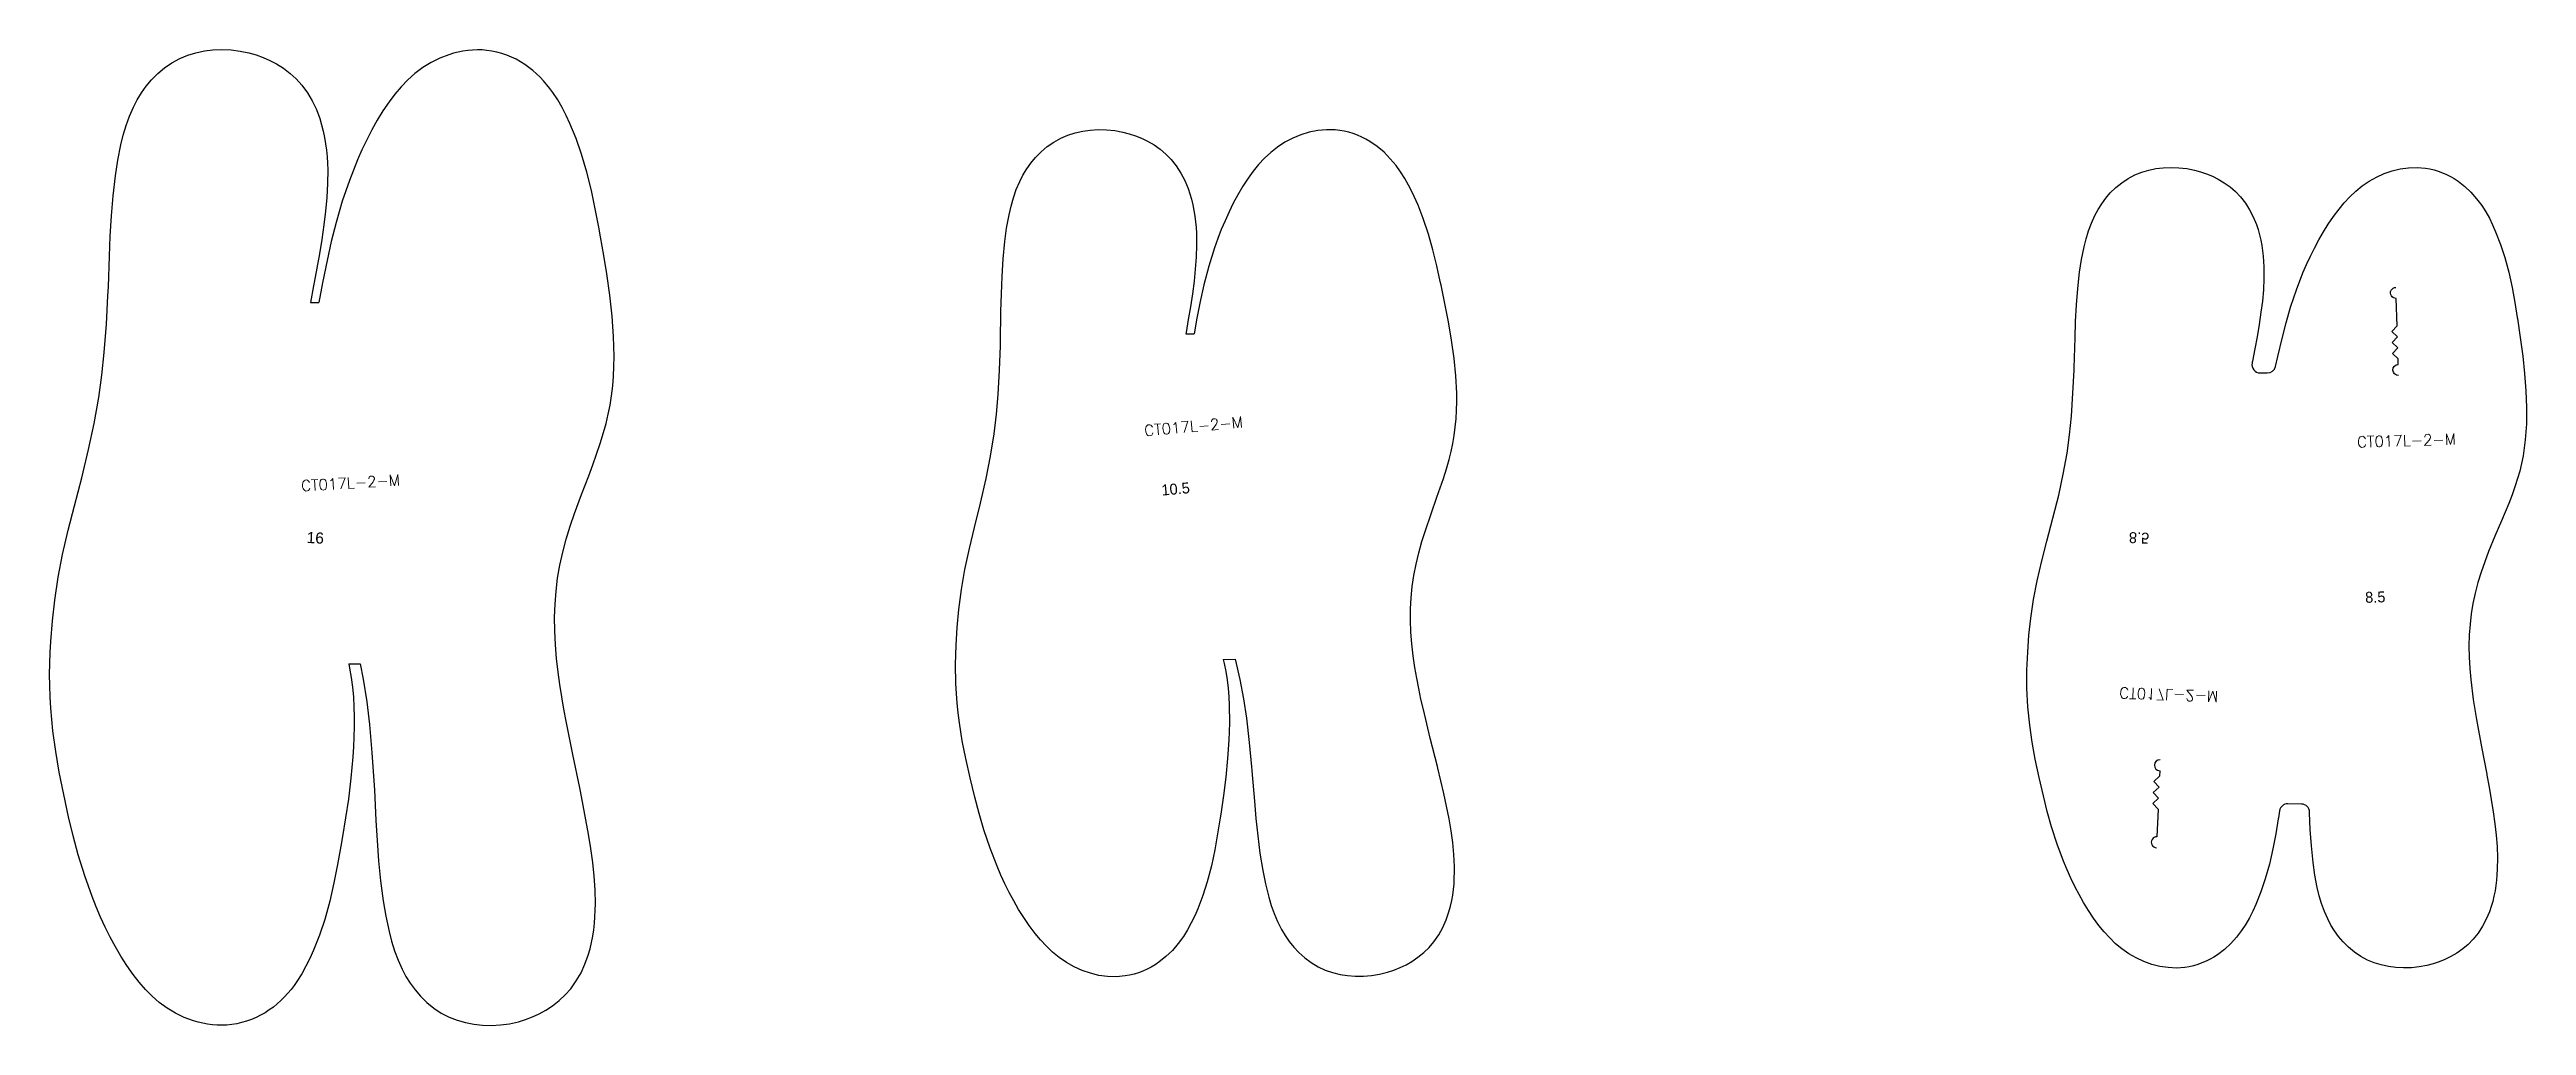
# Model space of a CAD drawing. Extents: x 117 to 1021, y -1750 to -1394.
import ezdxf

# ---------------------------------------------------------------- set-up
doc = ezdxf.new("R2010")
doc.units = 0
doc.header["$MEASUREMENT"] = 0
doc.layers.add('DEFAULT', color=7, linetype='CONTINUOUS')
doc.layers.add('LAYER_01', color=7, linetype='CONTINUOUS')
doc.styles.add('ARIAL', font='arial.ttf')
doc.styles.add('MTXPL_ARIAL', font='txt.shx', dxfattribs={"height": 0.2})
doc.styles.add('MYRIAD_PRO', font='txt')

msp = doc.modelspace()

# ---------------------------------------------------------------- linework, layer by layer
at = {"layer": 'DEFAULT', "color": 7}
for points in [[(974.35, -1513.08, -1), (974.23, -1509.07), (974.16, -1507.06), (972.1, -1505.12), (974.04, -1503.05), (971.97, -1501.1), (973.92, -1499.03), (971.85, -1497.09), (973.79, -1495.02), (973.49, -1484.98, -1), (973.36, -1480.97)], [(887.33, -1653.27, 1), (887.16, -1657.28), (887.08, -1659.28), (884.99, -1661.21), (886.92, -1663.3), (884.83, -1665.22), (886.75, -1667.31), (884.66, -1669.23), (886.59, -1671.32), (886.18, -1681.35, 1), (886.02, -1685.37)]]:
    msp.add_lwpolyline(points, format="xyb", dxfattribs=at)
at = {"layer": 'LAYER_01'}
for p, q in [((212.18, -1486.49), (215.21, -1486.49)), ((531.69, -1497.97), (534.69, -1497.97)), ((532.69, -1497.97), (534.69, -1497.97)), ((545.3, -1616.64), (549.73, -1616.61)), ((226.16, -1618.31), (230.4, -1618.31))]:
    msp.add_line(p, q, dxfattribs=at)
at = {"layer": 'LAYER_01', "color": 7}
for points in [[(226.16, -1618.31), (226.49, -1619.85), (227.07, -1623.23), (227.55, -1626.78), (227.88, -1630.34), (228.08, -1633.92), (228.18, -1637.51), (228.18, -1641.18), (228.08, -1644.85), (227.91, -1648.53), (227.67, -1652.2), (226.97, -1659.94), (226.04, -1667.66), (225.03, -1674.46), (223.94, -1681.25), (223.32, -1684.74), (222.11, -1691.46), (220.79, -1698.15), (219.24, -1704.85), (217.39, -1711.47), (215.51, -1717.17), (213.32, -1722.75), (212, -1725.68), (210.56, -1728.56), (208.99, -1731.36), (207.26, -1734.07), (206.21, -1735.56), (205.1, -1737.01), (203.93, -1738.41), (202.69, -1739.75), (201.41, -1741.04), (200.06, -1742.27), (198.65, -1743.42), (197.17, -1744.5), (195.62, -1745.51), (194, -1746.43), (192.33, -1747.25), (190.62, -1747.98), (188.87, -1748.6), (187.08, -1749.12), (185.27, -1749.53), (183.44, -1749.83), (181.69, -1750), (179.93, -1750.06), (178.17, -1750.03), (176.41, -1749.9), (174.66, -1749.68), (172.92, -1749.36), (171.2, -1748.96), (169.51, -1748.47), (166.16, -1747.24), (162.95, -1745.7), (159.91, -1743.87), (157.03, -1741.79), (154.39, -1739.5), (151.93, -1737.01), (149.63, -1734.36), (147.48, -1731.59), (145.16, -1728.3), (143, -1724.91), (140.98, -1721.44), (139.09, -1717.9), (137.3, -1714.29), (135.62, -1710.62), (134.03, -1706.91), (132.54, -1703.17), (129.82, -1695.59), (127.44, -1687.9), (125.61, -1680.99), (123.94, -1674.04), (122.12, -1665.93), (120.49, -1657.79), (119.22, -1650.24), (118.21, -1642.65), (117.77, -1638.54), (117.42, -1634.42), (117.16, -1630.29), (117.01, -1626.16), (116.96, -1622.14), (117.02, -1618.12), (117.16, -1614.1), (117.38, -1610.09), (117.99, -1602.54), (118.84, -1595.02), (120.12, -1586.65), (121.72, -1578.34), (123.77, -1569.48), (126.03, -1560.65), (128.71, -1550.39), (131.24, -1540.09), (133.26, -1530.67), (134.94, -1521.18), (136.09, -1512.95), (136.96, -1504.68), (137.71, -1494.38), (138.27, -1484.06), (138.44, -1480.77), (138.82, -1469.61), (139.15, -1462.25), (139.59, -1454.9), (140.22, -1447.55), (141.07, -1440.23), (141.92, -1434.59), (143.02, -1428.99), (143.89, -1425.46), (144.92, -1421.98), (146.14, -1418.56), (147.58, -1415.23), (148.95, -1412.58), (150.5, -1410.03), (152.22, -1407.6), (154.13, -1405.3), (156.43, -1402.98), (158.95, -1400.87), (161.66, -1399.03), (164.53, -1397.48), (167.41, -1396.29), (170.4, -1395.39), (173.47, -1394.76), (176.57, -1394.38), (179.9, -1394.24), (183.22, -1394.38), (186.51, -1394.78), (189.76, -1395.45), (192.36, -1396.19), (194.9, -1397.1), (197.37, -1398.19), (199.76, -1399.46), (202.34, -1401.08), (204.76, -1402.92), (207.01, -1404.97), (209.05, -1407.21), (211.1, -1410), (212.86, -1412.98), (214.35, -1416.12), (215.57, -1419.37), (216.26, -1421.64), (216.85, -1423.94), (217.34, -1426.26), (217.73, -1428.6), (218.03, -1430.95), (218.25, -1433.32), (218.4, -1435.69), (218.48, -1438.06), (218.45, -1443.11), (218.19, -1448.15), (217.73, -1453.17), (217.12, -1458.18), (216.35, -1463.46), (215.48, -1468.72), (214.55, -1473.97), (213.58, -1479.22), (213.36, -1480.4), (212.18, -1486.49)], [(230.4, -1618.31), (231.47, -1623.87), (232.73, -1632.08), (233.72, -1640.33), (234.63, -1650.63), (235.33, -1660.94), (235.55, -1664.22), (236.1, -1675.38), (236.54, -1682.73), (237.08, -1690.07), (237.81, -1697.41), (238.77, -1704.72), (239.71, -1710.35), (240.89, -1715.93), (241.81, -1719.44), (242.89, -1722.91), (244.16, -1726.31), (245.65, -1729.62), (247.06, -1732.25), (248.64, -1734.78), (250.4, -1737.19), (252.34, -1739.45), (254.68, -1741.75), (257.23, -1743.81), (259.96, -1745.61), (262.86, -1747.12), (265.76, -1748.27), (268.76, -1749.13), (271.83, -1749.72), (274.94, -1750.05), (278.27, -1750.14), (281.59, -1749.95), (284.87, -1749.5), (288.11, -1748.79), (290.7, -1748.01), (293.23, -1747.06), (295.68, -1745.93), (298.06, -1744.63), (300.6, -1742.97), (303, -1741.09), (305.22, -1739.02), (307.23, -1736.74), (309.24, -1733.93), (310.96, -1730.92), (312.39, -1727.76), (313.57, -1724.49), (314.23, -1722.21), (314.79, -1719.9), (315.24, -1717.58), (315.59, -1715.23), (315.86, -1712.87), (316.05, -1710.51), (316.16, -1708.13), (316.21, -1705.76), (316.1, -1700.71), (315.77, -1695.67), (315.24, -1690.66), (314.55, -1685.66), (313.71, -1680.39), (312.76, -1675.15), (311.75, -1669.91), (310.71, -1664.68), (310.47, -1663.5), (307.94, -1651.36), (305.52, -1639.19), (304.7, -1634.75), (303.92, -1630.29), (303.22, -1625.81), (302.6, -1621.33), (302.03, -1616.32), (301.61, -1611.3), (301.37, -1606.28), (301.32, -1601.24), (301.47, -1596.48), (301.82, -1591.72), (302.4, -1587), (303.21, -1582.31), (304.29, -1577.53), (305.58, -1572.8), (307.04, -1568.11), (308.63, -1563.46), (311.17, -1556.54), (313.78, -1549.64), (315.24, -1545.74), (316.65, -1541.82), (317.99, -1537.86), (319.21, -1533.88), (320.11, -1530.57), (320.9, -1527.23), (321.56, -1523.87), (322.1, -1520.49), (322.52, -1516.93), (322.8, -1513.36), (322.95, -1509.78), (323, -1506.2), (322.94, -1502.52), (322.8, -1498.85), (322.57, -1495.18), (322.28, -1491.51), (321.47, -1483.78), (320.42, -1476.08), (319.31, -1469.29), (318.12, -1462.52), (317.45, -1459.03), (316.15, -1452.33), (314.73, -1445.66), (313.07, -1438.99), (311.13, -1432.39), (309.17, -1426.73), (306.89, -1421.18), (305.54, -1418.26), (304.06, -1415.41), (302.45, -1412.63), (300.67, -1409.95), (299.6, -1408.48), (298.47, -1407.04), (297.28, -1405.66), (296.03, -1404.33), (294.72, -1403.06), (293.35, -1401.85), (291.93, -1400.72), (290.44, -1399.67), (288.87, -1398.68), (287.24, -1397.78), (285.56, -1396.98), (283.83, -1396.28), (282.07, -1395.69), (280.28, -1395.19), (278.46, -1394.81), (276.63, -1394.54), (274.88, -1394.39), (273.12, -1394.35), (271.35, -1394.41), (269.6, -1394.57), (267.85, -1394.82), (266.12, -1395.16), (264.4, -1395.58), (262.71, -1396.1), (259.39, -1397.38), (256.2, -1398.97), (253.18, -1400.83), (250.34, -1402.96), (247.73, -1405.29), (245.31, -1407.82), (243.04, -1410.5), (240.93, -1413.3), (238.67, -1416.62), (236.56, -1420.04), (234.59, -1423.54), (232.75, -1427.11), (231.01, -1430.75), (229.38, -1434.44), (227.85, -1438.17), (226.41, -1441.93), (223.8, -1449.55), (221.54, -1457.27), (219.8, -1464.21), (218.24, -1471.19), (216.54, -1479.32), (215.21, -1486.49)], [(545.3, -1616.64), (545.66, -1618.09), (546.25, -1621.01), (546.75, -1624.08), (547.12, -1627.17), (547.39, -1630.27), (547.55, -1633.38), (547.62, -1639.76), (547.4, -1646.13), (546.94, -1652.85), (546.27, -1659.56), (545.4, -1666.33), (544.43, -1673.08), (544.22, -1674.42), (543.3, -1680.26), (542.27, -1686.09), (541.03, -1691.93), (539.51, -1697.72), (537.93, -1702.71), (536.08, -1707.62), (534.94, -1710.22), (533.71, -1712.76), (532.34, -1715.25), (530.84, -1717.65), (528.92, -1720.3), (526.79, -1722.78), (524.45, -1725.05), (521.89, -1727.08), (520.49, -1728.01), (519.04, -1728.86), (517.54, -1729.63), (515.99, -1730.32), (514.42, -1730.91), (512.81, -1731.41), (511.18, -1731.8), (509.53, -1732.1), (506.36, -1732.37), (503.17, -1732.29), (500.01, -1731.87), (496.91, -1731.13), (493.86, -1730.09), (490.93, -1728.78), (488.13, -1727.21), (485.49, -1725.4), (483.08, -1723.43), (480.81, -1721.28), (478.69, -1718.98), (476.69, -1716.58), (474.56, -1713.74), (472.56, -1710.82), (470.68, -1707.82), (468.91, -1704.75), (467.25, -1701.64), (465.68, -1698.48), (464.2, -1695.28), (462.8, -1692.04), (460.25, -1685.51), (458.02, -1678.86), (456.29, -1672.88), (454.7, -1666.86), (452.96, -1659.86), (451.37, -1652.82), (450.12, -1646.3), (449.09, -1639.73), (448.63, -1636.17), (448.25, -1632.6), (447.96, -1629.03), (447.76, -1625.45), (447.65, -1618.48), (447.85, -1611.51), (448.25, -1604.96), (448.86, -1598.42), (449.82, -1591.14), (451.07, -1583.91), (452.72, -1576.2), (454.57, -1568.54), (456.77, -1559.63), (458.85, -1550.7), (460.47, -1542.54), (461.79, -1534.33), (462.65, -1527.21), (463.27, -1520.07), (463.74, -1511.16), (464.03, -1502.24), (464.07, -1501.05), (464.07, -1500.77), (464.23, -1489.74), (464.37, -1483.36), (464.61, -1476.99), (465.01, -1470.61), (465.63, -1464.26), (466.29, -1459.35), (467.18, -1454.47), (467.91, -1451.38), (468.78, -1448.32), (469.83, -1445.32), (471.07, -1442.4), (472.27, -1440.05), (473.63, -1437.79), (475.15, -1435.63), (476.83, -1433.59), (478.87, -1431.5), (481.11, -1429.61), (483.51, -1427.95), (486.06, -1426.54), (488.64, -1425.44), (491.31, -1424.6), (494.06, -1423.99), (496.84, -1423.61), (499.82, -1423.43), (502.8, -1423.49), (505.77, -1423.79), (508.69, -1424.32), (511.04, -1424.92), (513.34, -1425.68), (515.58, -1426.59), (517.76, -1427.66), (520.11, -1429.04), (522.34, -1430.61), (524.42, -1432.37), (526.32, -1434.3), (528.23, -1436.7), (529.89, -1439.29), (531.31, -1442.02), (532.5, -1444.86), (533.18, -1446.83), (533.76, -1448.83), (534.26, -1450.85), (534.66, -1452.89), (534.99, -1454.95), (535.24, -1457.01), (535.42, -1459.09), (535.55, -1461.17), (535.62, -1465.56), (535.48, -1469.94), (535.17, -1474.31), (534.71, -1478.67), (534.09, -1483.36), (533.37, -1488.04), (532.6, -1492.71), (531.8, -1497.37), (531.69, -1497.97)], [(549.73, -1616.61), (551.4, -1623.97), (552.72, -1631.02), (553.8, -1638.11), (554.85, -1646.97), (555.72, -1655.85), (555.83, -1657.04), (555.85, -1657.31), (556.73, -1668.31), (557.28, -1674.66), (557.93, -1681.01), (558.75, -1687.34), (559.77, -1693.65), (560.75, -1698.5), (561.96, -1703.31), (562.88, -1706.35), (563.95, -1709.35), (565.19, -1712.27), (566.62, -1715.11), (567.97, -1717.37), (569.47, -1719.54), (571.13, -1721.6), (572.94, -1723.52), (575.12, -1725.47), (577.47, -1727.22), (579.97, -1728.72), (582.61, -1729.96), (585.25, -1730.89), (587.98, -1731.56), (590.75, -1731.98), (593.55, -1732.19), (596.54, -1732.17), (599.51, -1731.92), (602.45, -1731.43), (605.34, -1730.71), (607.64, -1729.96), (609.89, -1729.05), (612.07, -1727.99), (614.17, -1726.79), (616.43, -1725.26), (618.55, -1723.55), (620.51, -1721.66), (622.28, -1719.6), (624.03, -1717.09), (625.52, -1714.4), (626.76, -1711.58), (627.76, -1708.67), (628.31, -1706.66), (628.77, -1704.63), (629.13, -1702.58), (629.4, -1700.52), (629.59, -1698.44), (629.71, -1696.36), (629.76, -1694.28), (629.75, -1692.2), (629.54, -1687.81), (629.12, -1683.45), (628.52, -1679.11), (627.77, -1674.79), (626.85, -1670.15), (625.84, -1665.53), (624.76, -1660.92), (623.66, -1656.31), (623.52, -1655.73), (620.9, -1645.34), (618.4, -1634.92), (617.54, -1631.11), (616.72, -1627.28), (615.97, -1623.45), (615.3, -1619.59), (614.67, -1615.3), (614.17, -1610.99), (613.84, -1606.66), (613.69, -1602.32), (613.71, -1598.23), (613.92, -1594.15), (614.32, -1590.08), (614.91, -1586.04), (615.73, -1581.88), (616.74, -1577.77), (617.9, -1573.69), (619.17, -1569.64), (621.24, -1563.57), (623.38, -1557.52), (624.58, -1554.1), (625.73, -1550.66), (626.82, -1547.2), (627.81, -1543.71), (628.53, -1540.81), (629.15, -1537.89), (629.67, -1534.95), (630.07, -1532), (630.37, -1528.9), (630.54, -1525.79), (630.6, -1522.68), (630.57, -1519.57), (630.22, -1513.2), (629.59, -1506.86), (628.7, -1500.18), (627.6, -1493.53), (626.29, -1486.83), (624.88, -1480.16), (624.58, -1478.83), (623.29, -1473.06), (621.89, -1467.32), (620.26, -1461.56), (618.38, -1455.89), (616.48, -1451.01), (614.31, -1446.23), (613.01, -1443.71), (611.61, -1441.25), (610.09, -1438.86), (608.43, -1436.56), (606.35, -1434.04), (604.06, -1431.71), (601.57, -1429.59), (598.89, -1427.73), (597.43, -1426.89), (595.92, -1426.14), (594.38, -1425.46), (592.8, -1424.88), (591.18, -1424.4), (589.55, -1424), (587.89, -1423.71), (586.23, -1423.52), (583.05, -1423.46), (579.88, -1423.75), (576.75, -1424.37), (573.69, -1425.31), (570.72, -1426.54), (567.88, -1428.04), (565.2, -1429.79), (562.68, -1431.76), (560.39, -1433.89), (558.27, -1436.18), (556.3, -1438.61), (554.47, -1441.14), (552.52, -1444.11), (550.72, -1447.16), (549.04, -1450.27), (547.47, -1453.45), (546.01, -1456.66), (544.65, -1459.91), (543.38, -1463.2), (542.19, -1466.52), (540.07, -1473.21), (538.27, -1479.99), (536.93, -1486.07), (535.74, -1492.18), (534.69, -1497.97)]]:
    msp.add_lwpolyline(points, dxfattribs=at)
msp.add_lwpolyline([(933.94, -1669.32, 0.372868), (930.93, -1671.84), (930.51, -1674.42), (930.45, -1674.78), (929.5, -1680.29), (928.45, -1685.77), (927.19, -1691.28), (925.66, -1696.72), (924.08, -1701.43), (922.23, -1706.04), (921.11, -1708.49), (919.89, -1710.9), (918.55, -1713.24), (917.07, -1715.5), (915.18, -1717.99), (913.1, -1720.32), (910.81, -1722.46), (908.32, -1724.35), (906.96, -1725.22), (905.54, -1726.02), (904.09, -1726.74), (902.6, -1727.37), (901.07, -1727.91), (899.52, -1728.36), (897.94, -1728.72), (896.35, -1728.98), (893.3, -1729.2), (890.24, -1729.07), (887.21, -1728.62), (884.24, -1727.87), (881.33, -1726.84), (878.53, -1725.54), (875.86, -1724), (873.34, -1722.24), (871.05, -1720.33), (868.91, -1718.25), (866.9, -1716.03), (865.01, -1713.71), (863.01, -1711), (861.14, -1708.2), (859.38, -1705.33), (857.72, -1702.39), (856.18, -1699.43), (854.72, -1696.42), (853.35, -1693.37), (852.05, -1690.29), (849.71, -1684.07), (847.68, -1677.75), (846.12, -1672.08), (844.71, -1666.36), (843.14, -1659.73), (841.73, -1653.05), (840.63, -1646.88), (839.75, -1640.66), (839.05, -1633.92), (838.69, -1627.15), (838.69, -1620.57), (838.98, -1613.99), (839.46, -1607.81), (840.13, -1601.65), (841.13, -1594.79), (842.42, -1587.98), (844.1, -1580.73), (845.97, -1573.53), (848.2, -1565.17), (850.31, -1556.78), (851.97, -1549.12), (853.34, -1541.4), (854.26, -1534.71), (854.95, -1527.99), (855.52, -1519.6), (855.92, -1511.2), (855.93, -1510.88), (855.95, -1510.27), (856.26, -1499.42), (856.48, -1493.4), (856.78, -1487.39), (857.25, -1481.38), (857.93, -1475.39), (858.63, -1470.76), (859.56, -1466.17), (860.3, -1463.25), (861.18, -1460.36), (862.23, -1457.54), (863.47, -1454.79), (864.66, -1452.58), (866, -1450.46), (867.5, -1448.43), (869.14, -1446.53), (871.14, -1444.57), (873.31, -1442.81), (875.64, -1441.26), (878.11, -1439.96), (880.6, -1438.96), (883.17, -1438.2), (885.81, -1437.67), (888.49, -1437.34), (891.34, -1437.22), (894.2, -1437.31), (897.04, -1437.64), (899.84, -1438.18), (902.07, -1438.79), (904.27, -1439.54), (906.41, -1440.44), (908.48, -1441.49), (910.72, -1442.83), (912.84, -1444.35), (914.82, -1446.04), (916.63, -1447.91), (918.43, -1450.21), (920, -1452.69), (921.34, -1455.3), (922.45, -1458.02), (923.08, -1459.9), (923.61, -1461.8), (924.06, -1463.72), (924.43, -1465.66), (924.72, -1467.62), (924.94, -1469.59), (925.09, -1471.56), (925.18, -1473.53), (925.2, -1477.68), (925, -1481.82), (924.64, -1485.94), (924.13, -1490.05), (923.46, -1494.52), (922.7, -1498.97), (921.88, -1503.41), (921.03, -1507.84), (920.96, -1508.22), (920.89, -1508.56, 0.47048), (923.79, -1512.16), (926.45, -1512.19, 0.354968), (929.42, -1509.84), (930.23, -1506.18), (931.86, -1499.56), (933.34, -1493.86), (934.95, -1488.2), (937.05, -1481.9), (939.45, -1475.71), (940.77, -1472.64), (942.18, -1469.6), (943.67, -1466.61), (945.24, -1463.66), (946.93, -1460.74), (948.71, -1457.89), (950.62, -1455.11), (952.65, -1452.41), (954.55, -1450.11), (956.59, -1447.92), (958.75, -1445.86), (961.06, -1443.97), (963.59, -1442.23), (966.28, -1440.72), (969.09, -1439.46), (972.01, -1438.45), (974.99, -1437.73), (978.03, -1437.32), (981.09, -1437.22), (984.13, -1437.46), (985.72, -1437.74), (987.3, -1438.11), (988.84, -1438.58), (990.36, -1439.14), (991.85, -1439.78), (993.3, -1440.51), (994.7, -1441.32), (996.05, -1442.21), (998.53, -1444.13), (1000.79, -1446.29), (1002.86, -1448.64), (1004.72, -1451.16), (1006.17, -1453.43), (1007.49, -1455.78), (1008.69, -1458.2), (1009.79, -1460.66), (1011.58, -1465.29), (1013.12, -1470.02), (1014.59, -1475.47), (1015.8, -1480.99), (1016.8, -1486.49), (1017.69, -1492), (1017.74, -1492.37), (1018.77, -1499.19), (1019.69, -1506.02), (1020.34, -1512.35), (1020.8, -1518.7), (1021.04, -1524.72), (1020.99, -1530.74), (1020.85, -1533.68), (1020.6, -1536.61), (1020.25, -1539.53), (1019.78, -1542.43), (1019.23, -1545.2), (1018.56, -1547.94), (1017.8, -1550.66), (1016.95, -1553.35), (1015.8, -1556.59), (1014.57, -1559.79), (1013.26, -1562.96), (1011.93, -1566.12), (1009.55, -1571.7), (1007.24, -1577.3), (1005.8, -1581.03), (1004.47, -1584.81), (1003.28, -1588.62), (1002.27, -1592.48), (1001.47, -1596.24), (1000.86, -1600.03), (1000.43, -1603.85), (1000.16, -1607.69), (1000.06, -1611.77), (1000.12, -1615.86), (1000.34, -1619.94), (1000.69, -1624.01), (1001.62, -1631.33), (1002.79, -1638.6), (1004.6, -1648.54), (1006.52, -1658.46), (1006.59, -1658.84), (1007.4, -1663.28), (1008.17, -1667.73), (1008.89, -1672.18), (1009.51, -1676.66), (1009.98, -1680.77), (1010.3, -1684.9), (1010.45, -1689.04), (1010.39, -1693.19), (1010.28, -1695.16), (1010.11, -1697.13), (1009.87, -1699.1), (1009.56, -1701.05), (1009.18, -1702.99), (1008.71, -1704.9), (1008.16, -1706.8), (1007.51, -1708.67), (1006.37, -1711.38), (1005.01, -1713.98), (1003.41, -1716.44), (1001.59, -1718.72), (999.76, -1720.57), (997.76, -1722.25), (995.63, -1723.74), (993.38, -1725.06), (991.29, -1726.09), (989.14, -1726.97), (986.94, -1727.7), (984.7, -1728.28), (981.89, -1728.8), (979.05, -1729.09), (976.2, -1729.16), (973.34, -1729.01), (970.67, -1728.66), (968.03, -1728.1), (965.47, -1727.31), (962.99, -1726.29), (960.53, -1724.96), (958.22, -1723.39), (956.07, -1721.6), (954.09, -1719.63), (952.46, -1717.71), (950.99, -1715.67), (949.67, -1713.53), (948.5, -1711.31), (947.29, -1708.55), (946.27, -1705.71), (945.41, -1702.82), (944.7, -1699.89), (943.82, -1695.29), (943.16, -1690.66), (942.55, -1684.66), (942.14, -1678.64), (941.9, -1672.63), (941.89, -1672.33, 0.4019), (938.94, -1669.4), (933.94, -1669.32)], format="xyb", dxfattribs=at)

# ---------------------------------------------------------------- texts
at = {"layer": 'LAYER_01', "style": 'MTXPL_ARIAL'}
for rotation, p in [(5.19192, (516.71, -1535.25)), (1.76188, (959.24, -1539.37)), (3.44517, (208.91, -1555.36))]:
    msp.add_text('CT017L-2-M', height=4.016, rotation=rotation, dxfattribs=at).set_placement(p)
at = {"layer": 'LAYER_01', "color": 7}
for s, height, rotation, style, p in [('10.5', 3.981, 5.19192, 'MYRIAD_PRO', (523, -1556.92)), ('16', 4.058, 357.21667, 'ARIAL', (210.73, -1574.17)), ('8.5', 3.981, 1.76188, 'MYRIAD_PRO', (962.21, -1596.03))]:
    msp.add_text(s, height=height, rotation=rotation, dxfattribs=dict(at, style=style)).set_placement(p)
at = {"layer": 'LAYER_01', "color": 7, "style": 'MYRIAD_PRO', "text_generation_flag": 2}
msp.add_text('8.5', height=3.981, rotation=177.66228, dxfattribs=at).set_placement((876.02, -1570.2))
at = {"layer": 'LAYER_01', "style": 'MTXPL_ARIAL', "text_generation_flag": 2}
msp.add_text('CT017L-2-M', height=4.016, rotation=177.66228, dxfattribs=at).set_placement((872.48, -1626.82))

doc.saveas('drawing.dxf')
